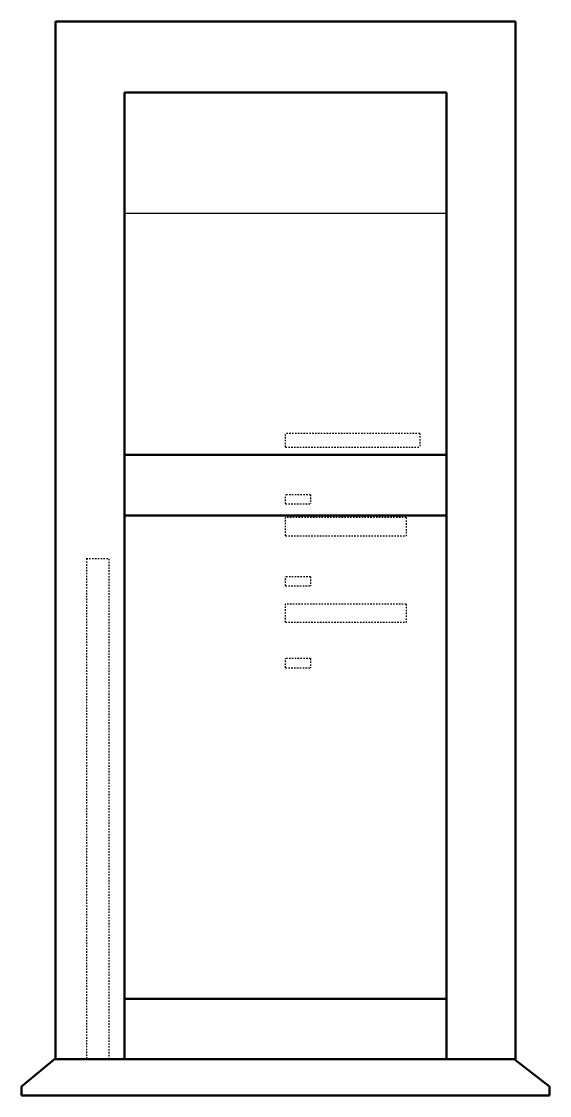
# Model space of a CAD drawing. Header units: millimetres. Extents: x -184 to 184, y 0 to 749.
import ezdxf

# ---------------------------------------------------------------- set-up
doc = ezdxf.new("R2010")
doc.units = ezdxf.units.MM
doc.linetypes.add('Dashed', pattern=[2, 1, -1])
for name, color, linetype, lineweight in [('AM_0', 7, 'Continuous', 50), ('AM_4', 3, 'Continuous', 25), ('AM_9', 6, 'Dashed', 25)]:
    doc.layers.add(name, color=color, linetype=linetype, lineweight=lineweight)

# ---------------------------------------------------------------- blocks, each defined once
blk = doc.blocks.new('1_3MXM24AVJU9_PART11_0_in_3MXM24AVJU9_2')
at = {"layer": 'AM_0'}
for p, q in [((-160.3375, 749.3), (160.3375, 749.3)), ((-160.3375, 25.4), (-160.3375, 749.3)), ((160.3375, 749.3), (160.3375, 25.4)), ((-112.23625, 25.4), (-160.3375, 25.4)), ((160.3375, 25.4), (112.23625, 25.4))]:
    blk.add_line(p, q, dxfattribs=at)
blk = doc.blocks.new('2_3MXM24AVJU9_PART10_0_in_3MXM24AVJU9_2')
at = {"layer": 'AM_0'}
for p, q in [((-112.23625, 699.77), (112.23625, 699.77)), ((-112.23625, 25.4), (-112.23625, 699.77)), ((112.23625, 699.77), (112.23625, 25.4)), ((-112.23625, 446.88125), (112.23625, 446.88125)), ((112.23625, 404.733125), (-112.23625, 404.733125)), ((-112.23625, 67.548125), (112.23625, 67.548125)), ((-112.23625, 25.4), (112.23625, 25.4))]:
    blk.add_line(p, q, dxfattribs=at)
at = {"layer": 'AM_4'}
blk.add_line((-112.23625, 615.47375), (112.23625, 615.47375), dxfattribs=at)
blk = doc.blocks.new('3_3MXM24AVJU9_PART8_0_in_3MXM24AVJU9_2')
at = {"layer": 'AM_0'}
for p, q in [((-161.13125, 25.4), (-184.15, 6.35)), ((-160.3375, 25.4), (-161.13125, 25.4)), ((184.15, 6.35), (159.54375, 25.4)), ((-184.15, 6.35), (-184.15, 0)), ((184.15, 0), (184.15, 6.35)), ((-184.15, 0), (184.15, 0))]:
    blk.add_line(p, q, dxfattribs=at)
blk = doc.blocks.new('4_3MXM24AVJU9_PART7_0_in_3MXM24AVJU9_2')
at = {"layer": 'AM_9'}
for p, q in [((-138.90625, 374.65), (-123.03125, 374.65)), ((-138.90625, 374.65), (-138.90625, 25.4)), ((-123.03125, 25.4), (-123.03125, 374.65))]:
    blk.add_line(p, q, dxfattribs=at)
blk = doc.blocks.new('5_3MXM24AVJU9_PART6_0_in_3MXM24AVJU9_2')
at = {"layer": 'AM_9'}
for p, q in [((17.4625, 419.1), (0, 419.1)), ((0, 412.75), (0, 419.1)), ((0, 412.75), (17.4625, 412.75)), ((17.4625, 419.1), (17.4625, 412.75))]:
    blk.add_line(p, q, dxfattribs=at)
blk = doc.blocks.new('6_3MXM24AVJU9_PART5_0_in_3MXM24AVJU9_2')
at = {"layer": 'AM_9'}
for p, q in [((17.4625, 304.8), (0, 304.8)), ((0, 298.45), (0, 304.8)), ((17.4625, 304.8), (17.4625, 298.45)), ((0, 298.45), (17.4625, 298.45))]:
    blk.add_line(p, q, dxfattribs=at)
blk = doc.blocks.new('7_3MXM24AVJU9_PART4_0_in_3MXM24AVJU9_2')
at = {"layer": 'AM_9'}
for p, q in [((17.4625, 361.95), (0, 361.95)), ((0, 355.6), (0, 361.95)), ((17.4625, 361.95), (17.4625, 355.6)), ((0, 355.6), (17.4625, 355.6))]:
    blk.add_line(p, q, dxfattribs=at)
blk = doc.blocks.new('8_3MXM24AVJU9_PART3_0_in_3MXM24AVJU9_2')
at = {"layer": 'AM_9'}
for p, q in [((84.1375, 342.9), (0, 342.9)), ((0, 330.2), (0, 342.9)), ((84.1375, 342.9), (84.1375, 330.2)), ((0, 330.2), (84.1375, 330.2))]:
    blk.add_line(p, q, dxfattribs=at)
blk = doc.blocks.new('9_3MXM24AVJU9_PART2_0_in_3MXM24AVJU9_2')
at = {"layer": 'AM_9'}
for p, q in [((84.1375, 403.225), (0, 403.225)), ((0, 390.525), (0, 403.225)), ((84.1375, 403.225), (84.1375, 390.525)), ((0, 390.525), (84.1375, 390.525))]:
    blk.add_line(p, q, dxfattribs=at)
blk = doc.blocks.new('10_3MXM24AVJU9_PART1_0_in_3MXM24AVJU9_2')
at = {"layer": 'AM_9'}
for p, q in [((93.6625, 461.9625), (0, 461.9625)), ((0, 452.4375), (0, 461.9625)), ((93.6625, 461.9625), (93.6625, 452.4375)), ((0, 452.4375), (93.6625, 452.4375))]:
    blk.add_line(p, q, dxfattribs=at)

msp = doc.modelspace()

# ---------------------------------------------------------------- block references
for name in ['1_3MXM24AVJU9_PART11_0_in_3MXM24AVJU9_2', '2_3MXM24AVJU9_PART10_0_in_3MXM24AVJU9_2', '10_3MXM24AVJU9_PART1_0_in_3MXM24AVJU9_2', '5_3MXM24AVJU9_PART6_0_in_3MXM24AVJU9_2', '9_3MXM24AVJU9_PART2_0_in_3MXM24AVJU9_2', '4_3MXM24AVJU9_PART7_0_in_3MXM24AVJU9_2', '7_3MXM24AVJU9_PART4_0_in_3MXM24AVJU9_2', '8_3MXM24AVJU9_PART3_0_in_3MXM24AVJU9_2', '6_3MXM24AVJU9_PART5_0_in_3MXM24AVJU9_2', '3_3MXM24AVJU9_PART8_0_in_3MXM24AVJU9_2']:
    msp.add_blockref(name, (0, 0))

doc.saveas('drawing.dxf')
